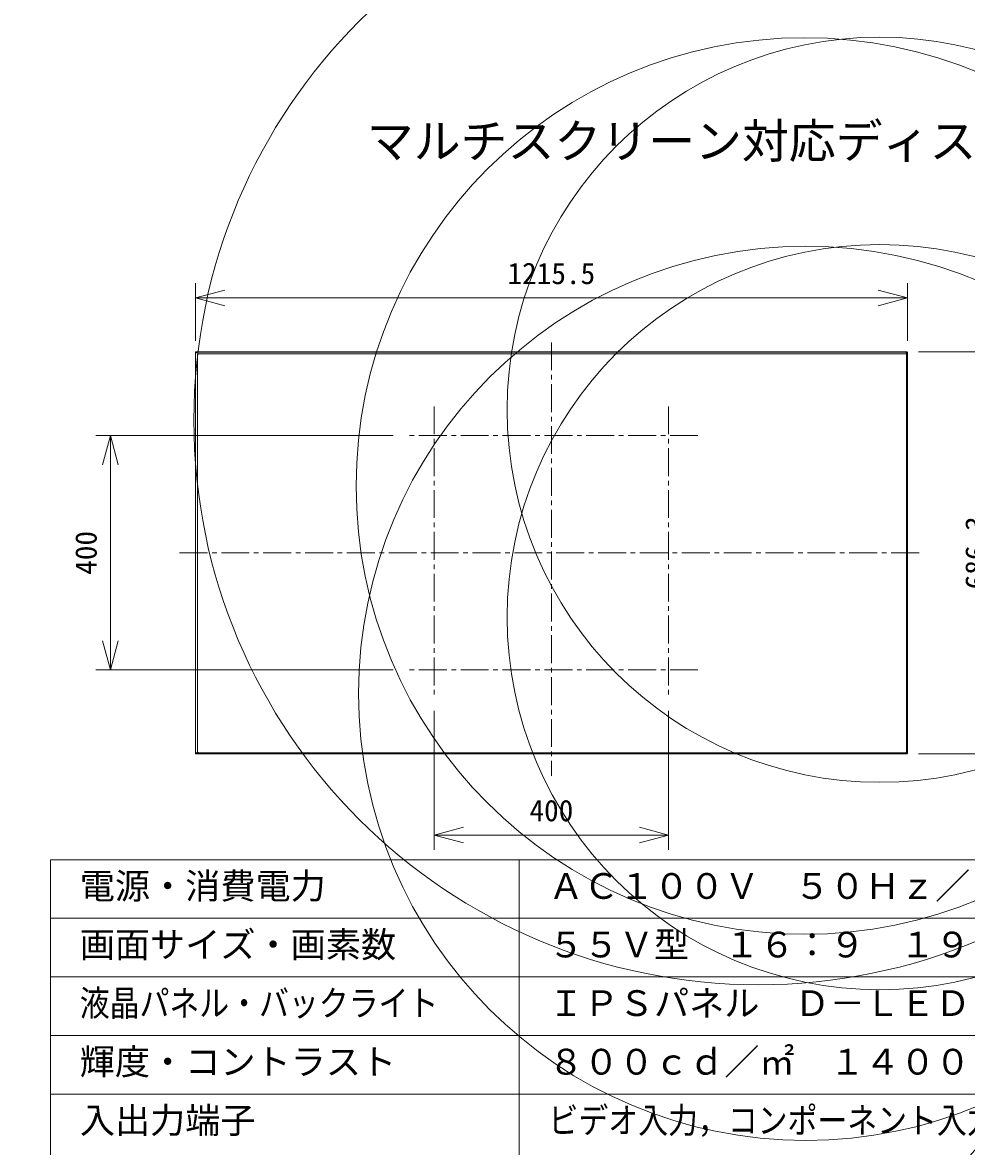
# Model space of a CAD drawing. Units: millimetres, scale not verified. Extents: x -152 to 226, y -89 to 144.
# Drawn here: x -64.9 to 15.7, y -31 to 65 of the extents above; entities that cross this region are included whole.
import ezdxf
from ezdxf.enums import TextEntityAlignment as Align

# ---------------------------------------------------------------- set-up
doc = ezdxf.new("R2010")
doc.units = ezdxf.units.MM
doc.header["$LTSCALE"] = 0.125
doc.linetypes.add('USER1', pattern=[28.575, 19.05, -3.175, 3.175, -3.175])
for name, color, linetype, lineweight in [('0-0_0', 7, 'Continuous', 18), ('0-3_WAKU', 1, 'Continuous', 18), ('0-5_SUNPO', 3, 'Continuous', 18), ('0-6_GAIKEI', 1, 'Continuous', 18)]:
    doc.layers.add(name, color=color, linetype=linetype, lineweight=lineweight)
doc.layers.add('0-2_MOJI1', color=7, linetype='Continuous')
doc.styles.add('ＭＳ ゴシック', font='')
doc.styles.get('ＭＳ ゴシック').set_extended_font_data('MS Gothic')

# ---------------------------------------------------------------- blocks, each defined once
blk = doc.blocks.new('_Open30')
at = {"layer": '0-0_0'}
blk.add_line((0, 0), (-1, 0), dxfattribs=at)
blk.add_lwpolyline([(-1, 0.26795), (0, 0), (-1, -0.26795)], dxfattribs=at)
blk = doc.blocks.new('D1')
at = {"layer": '0-5_SUNPO'}
for p, q in [((163.7499, 319.6977), (163.7499, 307.8569)), ((183.7499, 319.6977), (183.7499, 307.8569)), ((166.2499, 309.1069), (181.2499, 309.1069))]:
    blk.add_line(p, q, dxfattribs=at)
at = {"layer": '0-5_SUNPO', "xscale": 2.5, "yscale": 2.5, "rotation": 180}
blk.add_blockref('_Open30', (163.7499, 309.1069), dxfattribs=at)
at = {"layer": '0-5_SUNPO', "xscale": 2.5, "yscale": 2.5}
blk.add_blockref('_Open30', (183.7499, 309.1069), dxfattribs=at)
at = {"layer": '0-5_SUNPO', "color": 7, "style": 'ＭＳ ゴシック'}
blk.add_text('400', height=1.833, dxfattribs=at).set_placement((171.8749, 309.7319), align=Align.BOTTOM_LEFT)
blk = doc.blocks.new('D2')
at = {"layer": '0-5_SUNPO'}
for p, q in [((160.2499, 343.1977), (134.8692, 343.1977)), ((136.1192, 340.6977), (136.1192, 325.6977)), ((160.2499, 323.1977), (134.8692, 323.1977))]:
    blk.add_line(p, q, dxfattribs=at)
at = {"layer": '0-5_SUNPO', "xscale": 2.5, "yscale": 2.5}
for p, rotation in [((136.1192, 343.1977), 90), ((136.1192, 323.1977), 270)]:
    blk.add_blockref('_Open30', p, dxfattribs=dict(at, rotation=rotation))
at = {"layer": '0-5_SUNPO', "color": 7, "style": 'ＭＳ ゴシック'}
blk.add_text('400', height=1.833, rotation=90, dxfattribs=at).set_placement((135.4942, 331.3227), align=Align.BOTTOM_LEFT)
blk = doc.blocks.new('D3')
at = {"layer": '0-5_SUNPO'}
for p, q in [((143.3699, 351.3002), (143.3699, 356.2056)), ((204.1299, 351.3002), (204.1299, 356.2056)), ((145.8699, 354.9556), (201.6299, 354.9556))]:
    blk.add_line(p, q, dxfattribs=at)
at = {"layer": '0-5_SUNPO', "xscale": 2.5, "yscale": 2.5, "rotation": 180}
blk.add_blockref('_Open30', (143.3699, 354.9556), dxfattribs=at)
at = {"layer": '0-5_SUNPO', "xscale": 2.5, "yscale": 2.5}
blk.add_blockref('_Open30', (204.1299, 354.9556), dxfattribs=at)
at = {"layer": '0-5_SUNPO', "color": 7, "style": 'ＭＳ ゴシック'}
blk.add_text('1215.5', height=1.833, dxfattribs=at).set_placement((169.9999, 355.5806), align=Align.BOTTOM_LEFT)
blk = doc.blocks.new('D4')
at = {"layer": '0-5_SUNPO'}
for p, q in [((205.0824, 350.3477), (213.3169, 350.3477)), ((212.0669, 347.8477), (212.0669, 318.5477)), ((205.0824, 316.0477), (213.3169, 316.0477))]:
    blk.add_line(p, q, dxfattribs=at)
at = {"layer": '0-5_SUNPO', "xscale": 2.5, "yscale": 2.5}
for p, rotation in [((212.0669, 350.3477), 90), ((212.0669, 316.0477), 270)]:
    blk.add_blockref('_Open30', p, dxfattribs=dict(at, rotation=rotation))
at = {"layer": '0-5_SUNPO', "color": 7, "style": 'ＭＳ ゴシック'}
blk.add_text('686.3', height=1.833, rotation=90, dxfattribs=at).set_placement((211.4419, 330.0727), align=Align.BOTTOM_LEFT)

msp = doc.modelspace()

# ---------------------------------------------------------------- linework, layer by layer
at = {"layer": '0-3_WAKU', "color": 4}
for p, q in [((-62.4976, -56.5), (-62.4976, -6.5)), ((-62.4976, -6.5), (62.5024, -6.5)), ((-22.4976, -56.5), (-22.4976, -6.5))]:
    msp.add_line(p, q, dxfattribs=at)
at = {"layer": '0-3_WAKU'}
for p, q in [((62.5024, -11.5), (-62.4976, -11.5)), ((62.5024, -16.5), (-62.4976, -16.5)), ((62.5024, -21.5), (-62.4976, -21.5)), ((-62.4976, -26.5), (62.5024, -26.5))]:
    msp.add_line(p, q, dxfattribs=at)
at = {"layer": '0-6_GAIKEI', "color": 9, "linetype": 'USER1'}
for p, q in [((-19.7477, 37.6573), (-19.7477, 0.6672)), ((-29.7477, 32.1978), (-29.7477, 7.1978)), ((-9.7477, 32.1978), (-9.7477, 7.1978)), ((-7.2477, 29.6978), (-32.2477, 29.6978)), ((-51.4852, 19.6978), (11.8084, 19.6978)), ((-7.2477, 9.6978), (-32.2477, 9.6978))]:
    msp.add_line(p, q, dxfattribs=at)
at = {"layer": '0-6_GAIKEI', "color": 7}
for p, q in [((-50.1277, 2.5953), (-50.1277, 36.8003)), ((-50.0802, 36.8478), (10.5848, 36.8478)), ((10.6323, 36.8003), (10.6323, 2.5953)), ((10.5848, 2.5478), (-50.0802, 2.5478))]:
    msp.add_line(p, q, dxfattribs=at)
at = {"layer": '0-6_GAIKEI'}
for p, q in [((-49.9627, 36.6678), (-49.9627, 2.6528)), ((10.5273, 36.6828), (-49.9477, 36.6828)), ((10.5423, 2.6528), (10.5423, 36.6678)), ((10.5848, 36.8478), (10.5848, 36.8328)), ((10.6173, 2.5953), (10.6173, 36.8003)), ((10.6173, 36.8003), (10.6323, 36.8003)), ((-50.0802, 2.5628), (10.5848, 2.5628)), ((-50.0802, 2.5478), (-50.0802, 2.5628)), ((-49.9477, 2.6378), (10.5273, 2.6378)), ((10.5848, 2.5628), (10.5848, 2.5478)), ((10.6323, 2.5953), (10.6173, 2.5953))]:
    msp.add_line(p, q, dxfattribs=at)
for points in [[(-50.1277, 36.8003), (-50.1127, 36.8003), (-50.1127, 2.5953), (-50.1277, 2.5953)], [(10.5848, 36.8328), (-50.0802, 36.8328), (-50.0802, 36.8478)]]:
    msp.add_lwpolyline(points, dxfattribs=at)
for centre, radius in [((-56.1701, 31.95), 96.2443), ((-56.1701, 25.1455), 96.2443), ((-56.1701, 14.25), 96.2443), ((-56.1701, 7.4455), 96.2443), ((-2.0831, 31.005), 48.1785), ((1.849, 25.4005), 38.2634), ((8.2736, 31.9096), 31.8006), ((1.9548, 7.7005), 38.1576), ((8.2736, 14.2096), 31.8006), ((-50.0797, 36.7974), 0.0353), ((-50.0801, 36.8002), 0.0325), ((-49.9474, 36.6668), 0.016), ((-49.9461, 36.6673), 0.0166), ((-49.948, 36.6682), 0.0145), ((10.5263, 36.6675), 0.016), ((10.5269, 36.6662), 0.0166), ((10.5277, 36.6681), 0.0145), ((10.5758, 36.7981), 0.0416), ((10.5847, 36.8), 0.0328), ((10.5871, 36.8021), 0.0296), ((-50.0801, 2.5956), 0.0328), ((-50.0712, 2.5974), 0.0416), ((-50.0824, 2.5934), 0.0296), ((-49.9475, 2.654), 0.0163), ((-49.9466, 2.653), 0.0161), ((-49.9476, 2.6528), 0.015), ((10.5257, 2.6532), 0.0166), ((10.5271, 2.6538), 0.016), ((10.5277, 2.6524), 0.0145), ((10.5827, 2.6043), 0.0416), ((10.5845, 2.5954), 0.0328), ((10.5867, 2.593), 0.0296)]:
    msp.add_circle(centre, radius, dxfattribs=at)
at = {"layer": '0-6_GAIKEI', "color": 7}
for centre, start, end in [((-50.0802, 36.8003), 90, 180), ((10.5848, 36.8003), 0, 90), ((-50.0802, 2.5953), 180, 270), ((10.5848, 2.5953), 270, 0)]:
    msp.add_arc(centre, 0.0475, start, end, dxfattribs=at)

# ---------------------------------------------------------------- block references
at = {"layer": '0-5_SUNPO'}
for name in ['D3', 'D4', 'D2', 'D1']:
    msp.add_blockref(name, (-193.4976, -313.5), dxfattribs=at)

# ---------------------------------------------------------------- texts
at = {"layer": '0-2_MOJI1', "style": 'ＭＳ ゴシック'}
for s, height, p in [('マルチスクリーン対応ディスプレイ', 2.933, (-35.4976, 52.5)), ('電源・消費電力', 2.199, (-59.9976, -10.5)), ('ＡＣ１００Ｖ\u3000５０Ｈｚ／６０Ｈｚ\u3000３２０Ｗ', 2.199, (-19.9976, -10.5)), ('画面サイズ・画素数', 2.199, (-59.9976, -15.5)), ('５５Ｖ型\u3000１６：９\u3000１９２０×１０８０画素', 2.199, (-19.9976, -15.5)), ('ＩＰＳパネル\u3000Ｄ－ＬＥＤ', 2.199, (-19.9976, -20.5)), ('輝度・コントラスト', 2.199, (-59.9976, -25.5)), ('８００ｃｄ／㎡\u3000１４００：１', 2.199, (-19.9976, -25.5)), ('入出力端子', 2.199, (-59.9976, -30.5))]:
    msp.add_text(s, height=height, dxfattribs=at).set_placement(p, align=Align.BOTTOM_LEFT)
at = {"layer": '0-2_MOJI1', "style": 'ＭＳ ゴシック', "width": 0.85}
for s, p in [('液晶パネル・バックライト', (-59.9976, -20.5)), ('ビデオ入力，コンポーネント入力，ＤＶＩ－Ｄ入力／出力', (-19.9976, -30.5))]:
    msp.add_text(s, height=2.199, dxfattribs=at).set_placement(p, align=Align.BOTTOM_LEFT)

doc.saveas('drawing.dxf')
